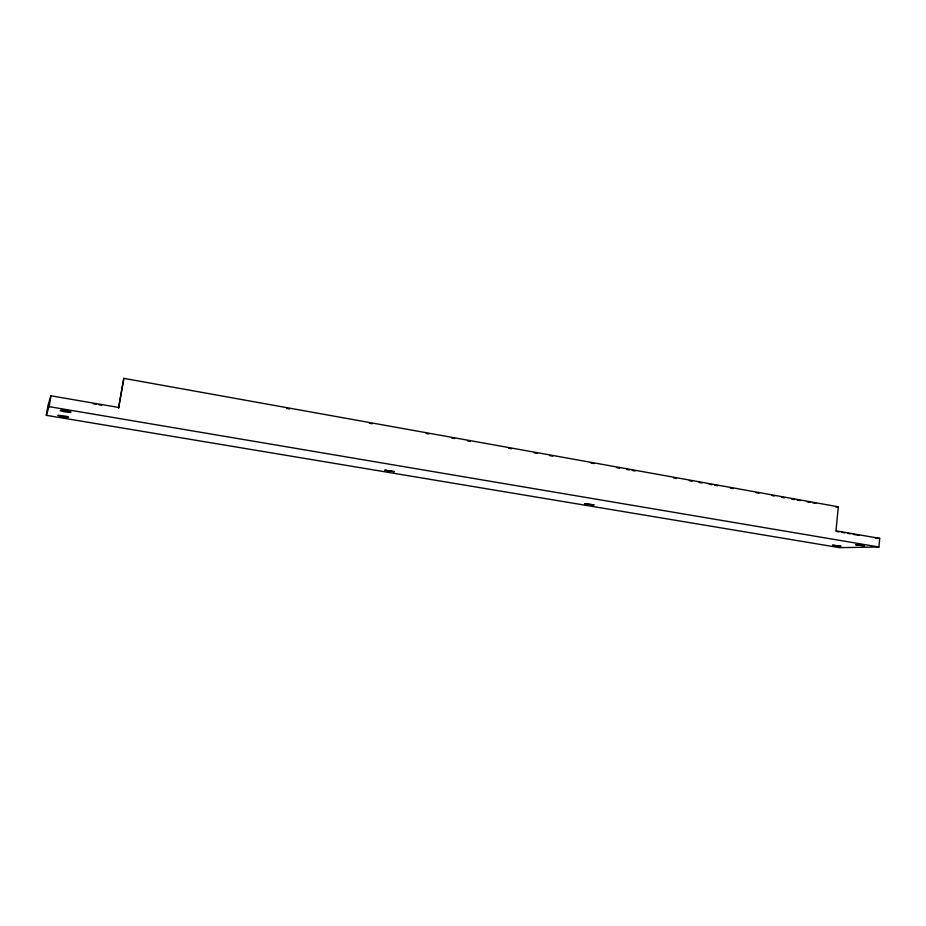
<?xml version="1.0" encoding="UTF-8"?>
<svg xmlns="http://www.w3.org/2000/svg" width="926" height="926" viewBox="0 0 926 926"><rect width="100%" height="100%" fill="white"/><g stroke="black" fill="none" stroke-linecap="round" stroke-linejoin="round"><path stroke-width="1.39" d="M119.014 407.521L50.953 395.819L48.048 405.09L46.3 415.311L839.558 547.648L878.901 547L879.7 538.353L835.981 530.83L838.308 506.8L123.818 378.352L118.551 408.123L123.818 378.352M46.3 415.311L49.101 406.641L50.953 395.819M835.669 506.973L838.308 506.8M875.487 538.457L879.7 538.353M49.101 406.641L878.901 547M93.306 403.782L96.119 404.268M98.92 404.743L101.721 405.229M836.19 531.42L839.025 531.906M841.873 532.392L844.72 532.878M847.556 533.364L850.404 533.862M853.251 534.348L858.934 535.321M286.84 408.424L289.688 408.933M369.312 423.228L372.148 423.738M426.18 433.437L429.027 433.947M451.772 438.033L454.62 438.542M467.41 440.845L470.258 441.355M508.652 448.253L511.488 448.763M534.244 452.849L537.08 453.358M549.882 455.65L552.718 456.159M591.112 463.058L593.96 463.567M616.704 467.653L619.552 468.162M626.659 469.436L629.506 469.945M632.342 470.466L635.19 470.975M673.572 477.862L676.42 478.372M689.222 480.675L692.058 481.184M699.176 482.458L702.012 482.967M709.119 484.252L711.967 484.761M714.814 485.27L717.65 485.78M730.452 488.071L733.299 488.592M756.044 492.667L758.892 493.188M771.682 495.479L774.53 495.989M781.637 497.274L784.484 497.783M791.591 499.056L794.439 499.565M797.274 500.075L800.122 500.584M807.229 501.869L810.076 502.378M812.912 502.887L815.76 503.397M584.931 503.79L593.913 504.913L584.931 503.79M384.95 470.211L394.349 471.647L384.95 470.211M58.095 415.392C66.753 419.223 76.592 416.677 58.095 415.392M832.671 545.217L840.773 546.224L832.671 545.217M855.821 544.743L864.433 545.819L855.821 544.743M62.609 411.352A5.556 0.602 9.4 0 0 71.047 412.255A5.556 0.602 9.4 0 0 63.072 410.38A5.556 0.602 9.4 0 0 62.609 411.352"/></g></svg>
